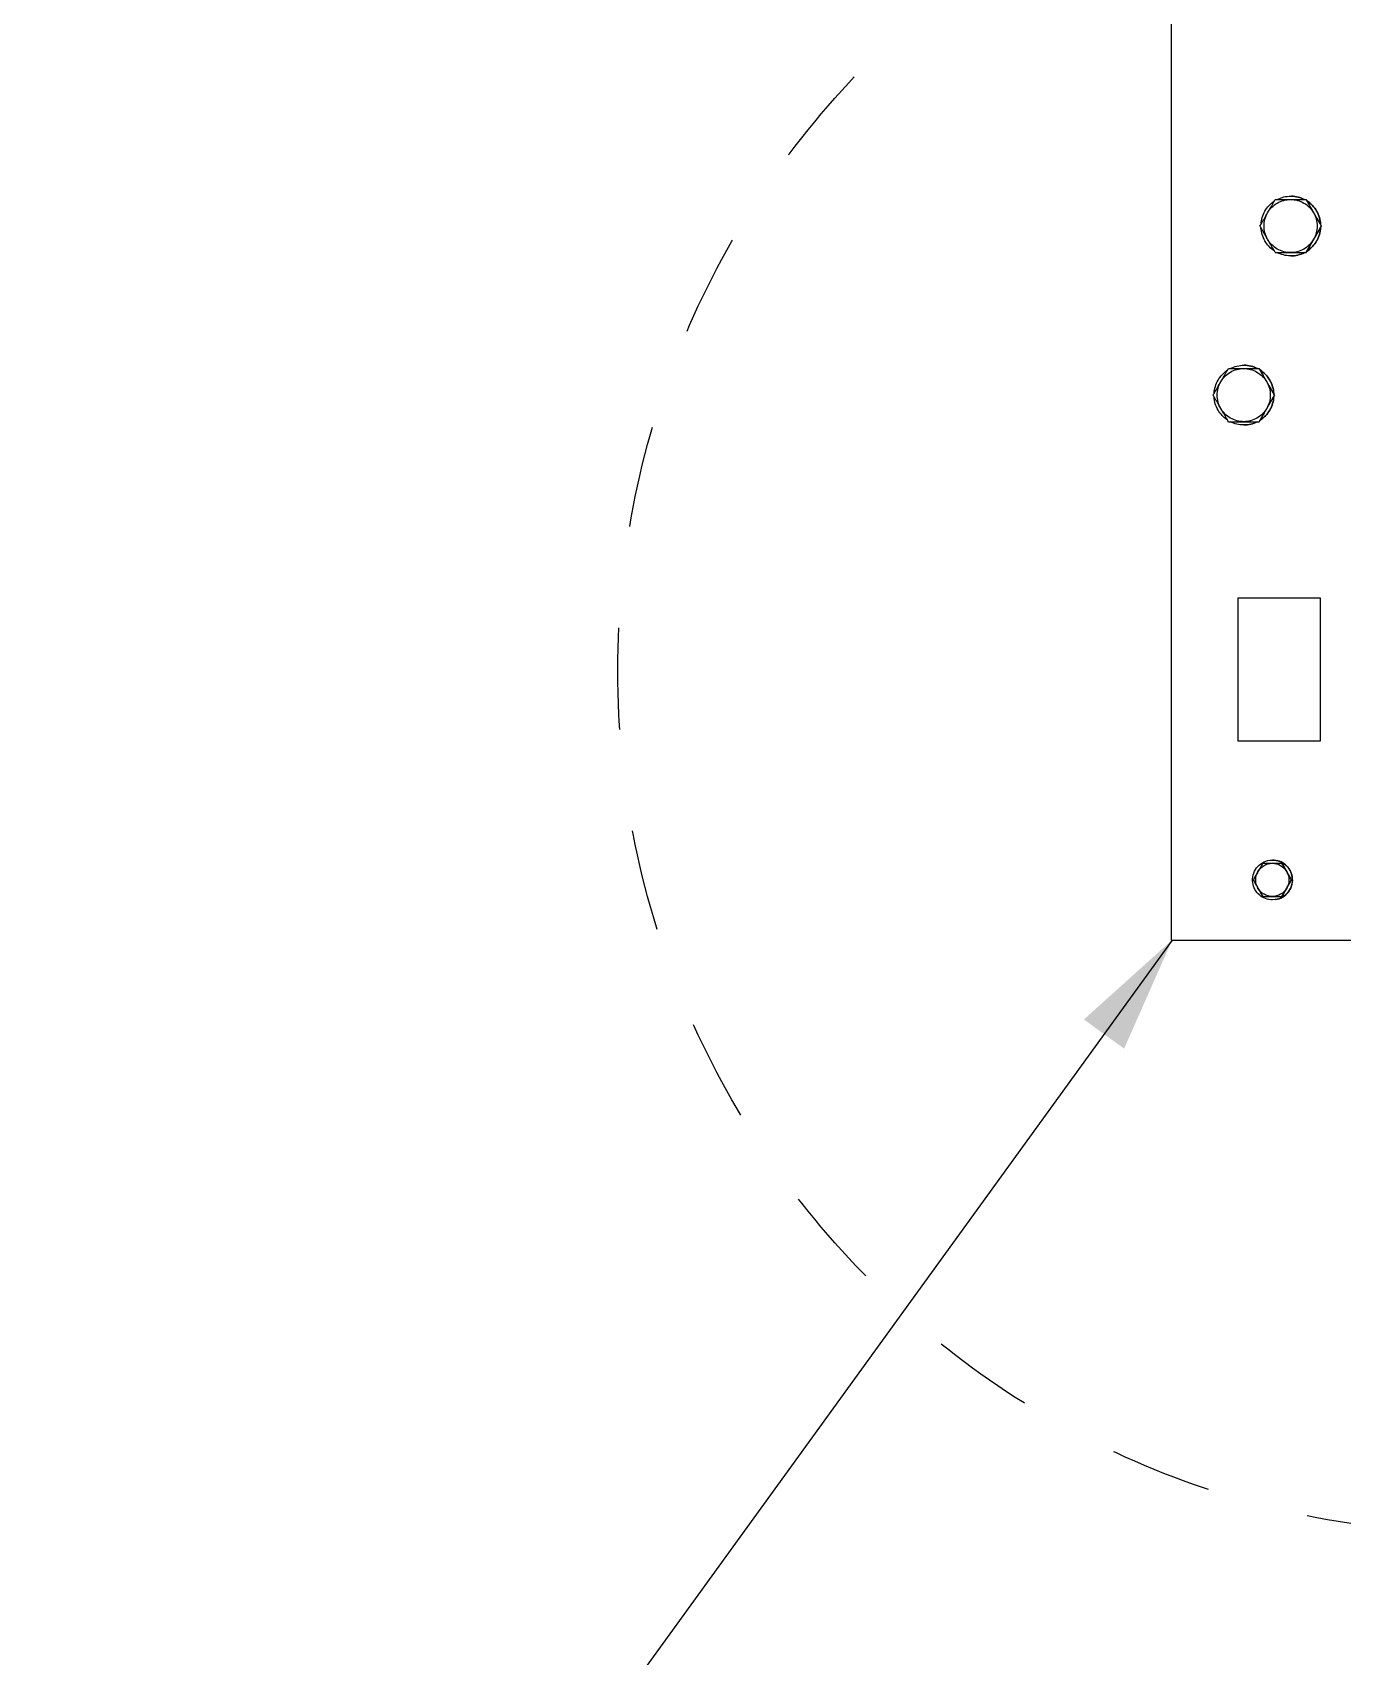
# Model space of a CAD drawing. Header units: millimetres. Extents: x 6781 to 13993, y -7973 to 4183.
# Drawn here: x 11965.8 to 12360.7, y 1618.8 to 2108.2 of the extents above; entities that cross this region are included whole.
import ezdxf

# ---------------------------------------------------------------- set-up
doc = ezdxf.new("R2010")
doc.units = ezdxf.units.MM
doc.header["$LTSCALE"] = 307.34
doc.linetypes.add('DASHED', pattern=[0.2, 0.1, -0.1])
doc.layers.get('0').update_dxf_attribs({"linetype": 'CONTINUOUS'})
doc.styles.get("Standard").update_dxf_attribs({"font": 'calibri.ttf'})
doc.dimstyles.get("Standard").update_dxf_attribs({"dimtxt": 35, "dimasz": 35, "dimexe": 1.5, "dimexo": 1, "dimtad": 1, "dimdsep": 46, "dimtxsty": 'Standard', "dimblk": '_FILLED', "dimblk1": '_FILLED', "dimblk2": '_FILLED', "dimcen": 0.09, "dimazin": 2, "dimtol": 1, "dimtp": 0.01, "dimtm": 0.01, "dimtfac": 1, "dimtofl": 0, "dimtmove": 0, "dimatfit": 3, "dimldrblk": '_FILLED', "dimfxl": 1, "dimtolj": 1, "dimarcsym": 0})

# ---------------------------------------------------------------- blocks, each defined once
blk = doc.blocks.new('_FILLED')
at = {"color": 0, "linetype": 'ByBlock'}
blk.add_solid([(0, 0), (-1, 0.214), (-1, -0.214)], dxfattribs=at)

msp = doc.modelspace()

# ---------------------------------------------------------------- linework, layer by layer
at = {"color": 0, "linetype": 'Continuous', "lineweight": 25}
for p, q in [((12309.16664, 1834.69916), (12309.16689, 2116.69916)), ((12340.45092, 2057.86916), (12349.74116, 2057.86916)), ((12345.12357, 2058.86916), (12345.33873, 2058.86656)), ((12354.35976, 2049.86916), (12349.74116, 2057.86916)), ((12349.74116, 2041.86916), (12354.35976, 2049.86916)), ((12354.30672, 2049.86916), (12354.35976, 2049.86916)), ((12340.45092, 2041.86916), (12349.74116, 2041.86916)), ((12345.12155, 2040.86916), (12344.90639, 2040.87176)), ((12326.32153, 2006.90916), (12335.61177, 2006.90916)), ((12330.99344, 2007.90916), (12331.03871, 2007.90904)), ((12340.23038, 1998.90916), (12335.61177, 2006.90916)), ((12335.61177, 1990.90916), (12340.23038, 1998.90916)), ((12340.17733, 1998.90916), (12340.23038, 1998.90916)), ((12326.32153, 1990.90916), (12335.61177, 1990.90916)), ((12330.99291, 1989.90916), (12330.94763, 1989.90927)), ((12354.10803, 1937.69916), (12329.10912, 1937.69916)), ((12329.10912, 1937.69916), (12329.10912, 1894.69916)), ((12354.10803, 1894.69916), (12354.10803, 1937.69916)), ((12329.10912, 1894.69916), (12354.10803, 1894.69916)), ((12336.67396, 1857.80916), (12342.48036, 1857.80916)), ((12338.77123, 1858.75251), (12339.59375, 1858.80916)), ((12345.36698, 1852.80916), (12342.48036, 1857.80916)), ((12342.48036, 1847.80916), (12345.36698, 1852.80916)), ((12345.33383, 1852.80916), (12345.36698, 1852.80916)), ((12336.67396, 1847.80916), (12342.48036, 1847.80916)), ((12340.41623, 1846.86581), (12339.59364, 1846.80916)), ((12309.16664, 1834.69916), (12524.33325, 1834.69916))]:
    msp.add_line(p, q, dxfattribs=at)
at = {"color": 0, "linetype": 'DASHED', "lineweight": 25}
msp.add_circle((12402.21018, 1915.91805), 260, dxfattribs=at)
at = {"color": 0, "linetype": 'Continuous', "lineweight": 25}
for points, knots in [([(12336.14055, 2050.43161), (12336.18359, 2051.11926), (12336.42934, 2052.48978), (12337.25644, 2054.40335), (12338.49761, 2056.07825), (12339.56033, 2056.97784), (12340.13375, 2057.35978)], [0, 0, 0, 0, 0.250002927, 0.500004177, 0.750003102, 1, 1, 1, 1]), ([(12338.13495, 2053.86916), (12338.33016, 2054.20729), (12339.10094, 2055.54132), (12339.87349, 2056.87434), (12340.45092, 2057.86916)], [0, 0, 0, 0, 0.253415416, 1, 1, 1, 1]), ([(12338.13495, 2053.86916), (12338.483, 2054.47203), (12339.34087, 2055.59137), (12340.46017, 2056.44929), (12341.06302, 2056.79736)], [0, 0, 0, 0, 0.500002816, 1, 1, 1, 1]), ([(12341.03382, 2057.88668), (12341.66266, 2058.20739), (12343.00079, 2058.70212), (12344.41763, 2058.8692), (12345.12357, 2058.86915)], [0, 0, 0, 0, 0.499984503, 1, 1, 1, 1]), ([(12341.06302, 2056.79736), (12341.66587, 2057.14543), (12342.96846, 2057.68586), (12344.36674, 2057.86916), (12345.06285, 2057.86916)], [0, 0, 0, 0, 0.500001408, 1, 1, 1, 1]), ([(12345.06285, 2057.86916), (12346.44316, 2057.86916), (12349.25351, 2057.12781), (12351.30061, 2055.06458), (12351.99075, 2053.86916)], [0, 0, 0, 0, 0.499995289, 1, 1, 1, 1]), ([(12345.33873, 2058.86656), (12346.00942, 2058.85045), (12347.3514, 2058.66716), (12348.61877, 2058.18935), (12349.2162, 2057.88418)], [0, 0, 0, 0, 0.50000654, 1, 1, 1, 1]), ([(12349.23334, 2057.884), (12348.63587, 2058.18923), (12347.36839, 2058.66712), (12346.02627, 2058.85045), (12345.35552, 2058.86656)], [0, 0, 0, 0, 0.499993239, 1, 1, 1, 1]), ([(12349.68812, 2057.86916), (12349.87617, 2057.54167), (12350.64255, 2056.20766), (12351.41036, 2054.87448), (12351.99075, 2053.86916)], [0, 0, 0, 0, 0.245466808, 1, 1, 1, 1]), ([(12354.13015, 2050.26725), (12354.09843, 2050.9836), (12353.86193, 2052.41451), (12353.00876, 2054.41096), (12351.70705, 2056.14852), (12350.58646, 2057.0692), (12349.98209, 2057.45505)], [0, 0, 0, 0, 0.250003182, 0.500004298, 0.750003066, 1, 1, 1, 1]), ([(12349.99022, 2057.43908), (12350.58873, 2057.05419), (12351.69845, 2056.13802), (12352.98916, 2054.41319), (12353.83826, 2052.43326), (12354.07734, 2051.0142), (12354.11168, 2050.30342)], [0, 0, 0, 0, 0.249996722, 0.499995488, 0.749996745, 1, 1, 1, 1]), ([(12335.83231, 2049.86916), (12336.02037, 2050.19665), (12336.78675, 2051.53065), (12337.55455, 2052.86384), (12338.13495, 2053.86916)], [0, 0, 0, 0, 0.245466808, 1, 1, 1, 1]), ([(12351.99075, 2053.86916), (12352.18596, 2053.53103), (12352.95674, 2052.19699), (12353.72929, 2050.86398), (12354.30672, 2049.86916)], [0, 0, 0, 0, 0.253415416, 1, 1, 1, 1]), ([(12338.13495, 2045.86916), (12337.93981, 2046.20716), (12337.17106, 2047.53979), (12336.40407, 2048.87345), (12335.83231, 2049.86916)], [0, 0, 0, 0, 0.253681913, 1, 1, 1, 1]), ([(12340.15566, 2042.36398), (12339.5786, 2042.74592), (12338.50893, 2043.64696), (12337.25989, 2045.32762), (12336.42831, 2047.2494), (12336.18238, 2048.62623), (12336.13991, 2049.31695)], [0, 0, 0, 0, 0.249996862, 0.499995619, 0.7499968, 1, 1, 1, 1]), ([(12340.45092, 2041.86916), (12340.26088, 2042.19657), (12339.48773, 2043.52923), (12338.716, 2044.86271), (12338.13495, 2045.86916)], [0, 0, 0, 0, 0.245709081, 1, 1, 1, 1]), ([(12345.06285, 2041.86916), (12343.68254, 2041.86916), (12340.87219, 2042.6105), (12338.82509, 2044.67374), (12338.13495, 2045.86916)], [0, 0, 0, 0, 0.499995289, 1, 1, 1, 1]), ([(12351.99075, 2045.86916), (12351.6427, 2045.26629), (12350.78483, 2044.14694), (12349.66553, 2043.28903), (12349.06268, 2042.94096)], [0, 0, 0, 0, 0.500002816, 1, 1, 1, 1]), ([(12351.99075, 2045.86916), (12351.79562, 2045.53116), (12351.02686, 2044.19852), (12350.25987, 2042.86487), (12349.68812, 2041.86916)], [0, 0, 0, 0, 0.253681913, 1, 1, 1, 1]), ([(12350.01084, 2042.30171), (12350.60892, 2042.68676), (12351.71778, 2043.60305), (12353.00736, 2045.32767), (12353.85555, 2047.30704), (12354.09431, 2048.72557), (12354.12852, 2049.43608)], [0, 0, 0, 0, 0.249996717, 0.499995615, 0.749997115, 1, 1, 1, 1]), ([(12354.1102, 2049.40544), (12354.07384, 2048.7003), (12353.83331, 2047.29306), (12352.99, 2045.3292), (12351.7118, 2043.61627), (12350.61382, 2042.70385), (12350.02155, 2042.31948)], [0, 0, 0, 0, 0.250002936, 0.500004223, 0.750003124, 1, 1, 1, 1]), ([(12354.30672, 2049.86916), (12354.11668, 2049.54175), (12353.34353, 2048.20909), (12352.5718, 2046.87561), (12351.99075, 2045.86916)], [0, 0, 0, 0, 0.245709081, 1, 1, 1, 1]), ([(12344.90639, 2040.87176), (12344.2357, 2040.88787), (12342.89371, 2041.07116), (12341.62635, 2041.54896), (12341.02891, 2041.85414)], [0, 0, 0, 0, 0.50000654, 1, 1, 1, 1]), ([(12349.06268, 2042.94096), (12348.45983, 2042.59289), (12347.15724, 2042.05246), (12345.75896, 2041.86916), (12345.06285, 2041.86916)], [0, 0, 0, 0, 0.500001408, 1, 1, 1, 1]), ([(12349.2113, 2041.85164), (12348.58246, 2041.53093), (12347.24433, 2041.0362), (12345.82749, 2040.86911), (12345.12155, 2040.86916)], [0, 0, 0, 0, 0.499984503, 1, 1, 1, 1]), ([(12345.13835, 2040.86916), (12345.84435, 2040.86912), (12347.2613, 2041.03623), (12348.59953, 2041.53104), (12349.2284, 2041.8518)], [0, 0, 0, 0, 0.500015113, 1, 1, 1, 1]), ([(12324.00556, 2002.90916), (12324.20078, 2003.24729), (12324.97155, 2004.58132), (12325.7441, 2005.91434), (12326.32153, 2006.90916)], [0, 0, 0, 0, 0.253415416, 1, 1, 1, 1]), ([(12326.90656, 2006.92776), (12327.53503, 2007.24808), (12328.87225, 2007.74217), (12330.28802, 2007.90917), (12330.99344, 2007.90916)], [0, 0, 0, 0, 0.499991962, 1, 1, 1, 1]), ([(12326.93364, 2005.83736), (12327.53649, 2006.18543), (12328.83907, 2006.72586), (12330.23736, 2006.90916), (12330.93347, 2006.90916)], [0, 0, 0, 0, 0.500001408, 1, 1, 1, 1]), ([(12330.93347, 2006.90916), (12332.31378, 2006.90916), (12335.12412, 2006.16781), (12337.17122, 2004.10458), (12337.86137, 2002.90916)], [0, 0, 0, 0, 0.499995289, 1, 1, 1, 1]), ([(12331.03871, 2007.90904), (12331.73673, 2007.90551), (12333.13673, 2007.73487), (12334.45902, 2007.24427), (12335.08087, 2006.92721)], [0, 0, 0, 0, 0.500005024, 1, 1, 1, 1]), ([(12335.09777, 2006.92716), (12334.4759, 2007.24423), (12333.15359, 2007.73486), (12331.75355, 2007.90551), (12331.05551, 2007.90904)], [0, 0, 0, 0, 0.499994722, 1, 1, 1, 1]), ([(12335.55873, 2006.90916), (12335.74678, 2006.58167), (12336.51317, 2005.24766), (12337.28097, 2003.91448), (12337.86137, 2002.90916)], [0, 0, 0, 0, 0.245466808, 1, 1, 1, 1]), ([(12321.70293, 1998.90916), (12321.89098, 1999.23665), (12322.65736, 2000.57065), (12323.42517, 2001.90384), (12324.00556, 2002.90916)], [0, 0, 0, 0, 0.245466808, 1, 1, 1, 1]), ([(12322.01025, 1999.45688), (12322.05227, 2000.14622), (12322.29672, 2001.52037), (12323.12424, 2003.4392), (12324.3679, 2005.11848), (12325.43343, 2006.01993), (12326.0084, 2006.40247)], [0, 0, 0, 0, 0.250002988, 0.500004077, 0.750002968, 1, 1, 1, 1]), ([(12324.00556, 2002.90916), (12324.35362, 2003.51203), (12325.21148, 2004.63137), (12326.33079, 2005.48929), (12326.93364, 2005.83736)], [0, 0, 0, 0, 0.500002816, 1, 1, 1, 1]), ([(12339.99997, 1999.32481), (12339.96699, 2000.03843), (12339.72921, 2001.46354), (12338.87809, 2003.4519), (12337.5818, 2005.18326), (12336.46655, 2006.10173), (12335.86507, 2006.48714)], [0, 0, 0, 0, 0.250003062, 0.500004174, 0.750002987, 1, 1, 1, 1]), ([(12335.87856, 2006.46765), (12336.47402, 2006.08273), (12337.57794, 2005.16781), (12338.86213, 2003.44789), (12339.70771, 2001.475), (12339.94686, 2000.06129), (12339.98182, 1999.35309)], [0, 0, 0, 0, 0.249996826, 0.499995646, 0.749996914, 1, 1, 1, 1]), ([(12337.86137, 2002.90916), (12338.05658, 2002.57103), (12338.82736, 2001.23699), (12339.5999, 1999.90398), (12340.17733, 1998.90916)], [0, 0, 0, 0, 0.253415416, 1, 1, 1, 1]), ([(12324.00556, 1994.90916), (12323.81043, 1995.24716), (12323.04167, 1996.57979), (12322.27468, 1997.91345), (12321.70293, 1998.90916)], [0, 0, 0, 0, 0.253681913, 1, 1, 1, 1]), ([(12326.01255, 1991.41309), (12325.4363, 1991.79602), (12324.36845, 1992.69881), (12323.1226, 1994.38137), (12322.29451, 1996.30424), (12322.05092, 1997.68122), (12322.00962, 1998.37189)], [0, 0, 0, 0, 0.249996885, 0.499995721, 0.749996924, 1, 1, 1, 1]), ([(12335.87303, 1991.33628), (12336.47295, 1991.72159), (12337.58527, 1992.63917), (12338.8784, 1994.36762), (12339.72806, 1996.35202), (12339.96616, 1997.7742), (12339.99963, 1998.48643)], [0, 0, 0, 0, 0.249996804, 0.499995662, 0.749997, 1, 1, 1, 1]), ([(12339.98139, 1998.45668), (12339.94583, 1997.74981), (12339.70608, 1996.33891), (12338.8615, 1994.36995), (12337.57994, 1992.65306), (12336.47861, 1991.73923), (12335.88454, 1991.35454)], [0, 0, 0, 0, 0.250002996, 0.500004131, 0.750002994, 1, 1, 1, 1]), ([(12340.17733, 1998.90916), (12339.9873, 1998.58175), (12339.21415, 1997.24909), (12338.44241, 1995.91561), (12337.86137, 1994.90916)], [0, 0, 0, 0, 0.245709081, 1, 1, 1, 1]), ([(12326.32153, 1990.90916), (12326.13149, 1991.23657), (12325.35834, 1992.56923), (12324.58661, 1993.90271), (12324.00556, 1994.90916)], [0, 0, 0, 0, 0.245709081, 1, 1, 1, 1]), ([(12330.93347, 1990.90916), (12329.55315, 1990.90916), (12326.74281, 1991.6505), (12324.69571, 1993.71374), (12324.00556, 1994.90916)], [0, 0, 0, 0, 0.499995289, 1, 1, 1, 1]), ([(12334.93329, 1991.98096), (12334.33045, 1991.63289), (12333.02786, 1991.09246), (12331.62958, 1990.90916), (12330.93347, 1990.90916)], [0, 0, 0, 0, 0.500001408, 1, 1, 1, 1]), ([(12337.86137, 1994.90916), (12337.51331, 1994.30629), (12336.65545, 1993.18694), (12335.53614, 1992.32903), (12334.93329, 1991.98096)], [0, 0, 0, 0, 0.500002816, 1, 1, 1, 1]), ([(12337.86137, 1994.90916), (12337.66623, 1994.57116), (12336.89747, 1993.23852), (12336.13049, 1991.90487), (12335.55873, 1990.90916)], [0, 0, 0, 0, 0.253681913, 1, 1, 1, 1]), ([(12330.94763, 1989.90927), (12330.24961, 1989.91281), (12328.84961, 1990.08345), (12327.52733, 1990.57404), (12326.90548, 1990.89111)], [0, 0, 0, 0, 0.500005024, 1, 1, 1, 1]), ([(12335.07979, 1990.89056), (12334.45132, 1990.57023), (12333.11409, 1990.07614), (12331.69832, 1989.90915), (12330.99291, 1989.90916)], [0, 0, 0, 0, 0.499991962, 1, 1, 1, 1]), ([(12331.0097, 1989.90916), (12331.71512, 1989.90915), (12333.1309, 1990.07615), (12334.46814, 1990.57024), (12335.09661, 1990.89057)], [0, 0, 0, 0, 0.500007747, 1, 1, 1, 1]), ([(12333.65064, 1851.98662), (12333.54366, 1852.75962), (12333.63665, 1854.36532), (12334.68587, 1856.52385), (12336.47822, 1858.11994), (12337.99827, 1858.64553), (12338.77123, 1858.75251)], [0, 0, 0, 0, 0.250004611, 0.500006838, 0.750005059, 1, 1, 1, 1]), ([(12335.22648, 1855.30916), (12335.10452, 1855.09791), (12334.62405, 1854.26502), (12334.14468, 1853.43148), (12333.78733, 1852.80916)], [0, 0, 0, 0, 0.253677728, 1, 1, 1, 1]), ([(12336.67396, 1857.80916), (12336.55519, 1857.60454), (12336.07197, 1856.77162), (12335.58964, 1855.9382), (12335.22648, 1855.30916)], [0, 0, 0, 0, 0.245699645, 1, 1, 1, 1]), ([(12339.55642, 1857.80916), (12340.41911, 1857.80916), (12342.17553, 1857.34573), (12343.45502, 1856.05629), (12343.88635, 1855.30916)], [0, 0, 0, 0, 0.499995289, 1, 1, 1, 1]), ([(12339.59375, 1858.80916), (12340.34033, 1858.80918), (12341.84846, 1858.52379), (12343.78468, 1857.2994), (12345.14002, 1855.44925), (12345.72154, 1853.23119), (12345.44956, 1850.95435), (12344.36064, 1848.93587), (12342.61055, 1847.45758), (12341.15577, 1846.96816), (12340.41623, 1846.86581)], [0, 0, 0, 0, 0.124997325, 0.249995982, 0.374996643, 0.499999124, 0.625001557, 0.750002503, 0.875001939, 1, 1, 1, 1]), ([(12345.55269, 1853.63169), (12345.45497, 1854.33776), (12345.00082, 1855.72722), (12343.63541, 1857.43061), (12341.76101, 1858.54971), (12340.32246, 1858.80916), (12339.60969, 1858.80916)], [0, 0, 0, 0, 0.250004988, 0.50000708, 0.750004897, 1, 1, 1, 1]), ([(12343.88635, 1855.30916), (12343.7644, 1855.5204), (12343.28392, 1856.3533), (12342.80456, 1857.18684), (12342.44721, 1857.80916)], [0, 0, 0, 0, 0.253677728, 1, 1, 1, 1]), ([(12345.33383, 1852.80916), (12345.21506, 1853.01378), (12344.73185, 1853.84669), (12344.24951, 1854.68012), (12343.88635, 1855.30916)], [0, 0, 0, 0, 0.245699645, 1, 1, 1, 1]), ([(12339.59364, 1846.80916), (12338.88087, 1846.80916), (12337.44231, 1847.06861), (12335.56792, 1848.18771), (12334.20251, 1849.8911), (12333.74835, 1851.28055), (12333.65064, 1851.98662)], [0, 0, 0, 0, 0.249995099, 0.499992916, 0.749995009, 1, 1, 1, 1]), ([(12333.78733, 1852.80916), (12333.90486, 1852.60448), (12334.38385, 1851.77073), (12334.86373, 1850.93749), (12335.22648, 1850.30916)], [0, 0, 0, 0, 0.245457344, 1, 1, 1, 1]), ([(12335.22648, 1850.30916), (12335.34848, 1850.09783), (12335.83022, 1849.26406), (12336.31306, 1848.43093), (12336.67396, 1847.80916)], [0, 0, 0, 0, 0.253411323, 1, 1, 1, 1]), ([(12339.55642, 1847.80916), (12338.69373, 1847.80916), (12336.93731, 1848.27259), (12335.65782, 1849.56202), (12335.22648, 1850.30916)], [0, 0, 0, 0, 0.499995289, 1, 1, 1, 1]), ([(12340.43209, 1846.86581), (12341.20506, 1846.97279), (12342.72511, 1847.49838), (12344.51745, 1849.09447), (12345.56668, 1851.253), (12345.65966, 1852.8587), (12345.55269, 1853.63169)], [0, 0, 0, 0, 0.249994938, 0.499993157, 0.749995385, 1, 1, 1, 1]), ([(12342.44721, 1847.80916), (12342.56474, 1848.01383), (12343.04372, 1848.84759), (12343.5236, 1849.68083), (12343.88635, 1850.30916)], [0, 0, 0, 0, 0.245457344, 1, 1, 1, 1]), ([(12343.88635, 1850.30916), (12344.00836, 1850.52049), (12344.4901, 1851.35426), (12344.97294, 1852.18739), (12345.33383, 1852.80916)], [0, 0, 0, 0, 0.253411323, 1, 1, 1, 1])]:
    msp.add_open_spline(points, degree=3, knots=knots, dxfattribs=at)
for points in [[(12338.13495, 2045.86916), (12337.44479, 2047.0646), (12336.68162, 2049.86916), (12337.44479, 2052.67372), (12338.13495, 2053.86916)], [(12351.99075, 2053.86916), (12352.68091, 2052.67372), (12353.44408, 2049.86916), (12352.68091, 2047.0646), (12351.99075, 2045.86916)], [(12324.00556, 1994.90916), (12323.3154, 1996.1046), (12322.55224, 1998.90916), (12323.3154, 2001.71372), (12324.00556, 2002.90916)], [(12337.86137, 2002.90916), (12338.55153, 2001.71372), (12339.31469, 1998.90916), (12338.55153, 1996.1046), (12337.86137, 1994.90916)], [(12335.22648, 1850.30916), (12334.79513, 1851.05631), (12334.31825, 1852.80916), (12334.79513, 1854.56201), (12335.22648, 1855.30916)], [(12335.22648, 1855.30916), (12335.65782, 1856.0563), (12336.3094, 1856.70792), (12337.05652, 1857.13929)], [(12337.05652, 1857.13929), (12337.80363, 1857.57065), (12338.69372, 1857.80916), (12339.55642, 1857.80916)], [(12343.88635, 1855.30916), (12344.3177, 1854.56201), (12344.79458, 1852.80916), (12344.3177, 1851.05631), (12343.88635, 1850.30916)], [(12343.88635, 1850.30916), (12343.45501, 1849.56202), (12342.80343, 1848.9104), (12342.05631, 1848.47903)], [(12342.05631, 1848.47903), (12341.3092, 1848.04767), (12340.41911, 1847.80916), (12339.55642, 1847.80916)]]:
    msp.add_open_spline(points, degree=3, dxfattribs=at)

# ---------------------------------------------------------------- leaders
msp.add_leader([(12309.34415, 1834.69916), (11965.76399, 1360.3995), (12013.73555, 1359.07269)], dimstyle='Standard', override={"dimtad": 0}, dxfattribs=at)

doc.saveas('drawing.dxf')
